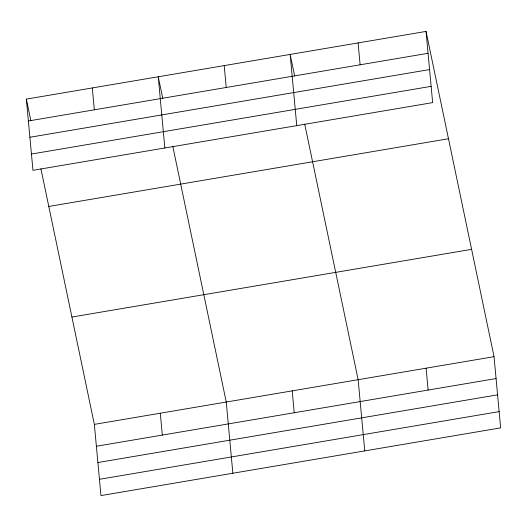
<?xml version="1.0" encoding="UTF-8"?>
<svg xmlns="http://www.w3.org/2000/svg" width="527" height="527" viewBox="0 0 527 527"><rect width="100%" height="100%" fill="white"/><g stroke="black" fill="none" stroke-linecap="round" stroke-linejoin="round"><path stroke-width="0.79" d="M426.04 31.416L432.647 102.62L32.957 170.32L26.35 99.116L426.04 31.416L494.043 356.68L500.65 427.884L100.96 495.584L94.353 424.38L40.922 168.805M28.379 120.986L428.069 53.286M29.887 137.27L429.577 69.564M31.442 154.042L431.139 86.342M48.794 206.452L448.484 138.753M71.909 317.043L471.606 249.343M94.353 424.38L494.043 356.68M96.382 446.25L496.072 378.551M97.89 462.535L497.587 394.835M99.451 479.306L499.141 411.607M294.665 76.059L290.146 54.433L296.754 125.637M304.718 124.122L358.149 379.697L364.756 450.901M162.771 98.404L158.245 76.771L164.852 147.982M172.816 146.46L226.254 402.042L232.855 473.246M26.35 99.116L30.869 120.742M426.099 368.189L428.128 390.059M358.096 42.924L360.125 64.795M292.202 390.869L294.231 412.74M224.199 65.605L226.228 87.475M160.3 413.208L162.329 435.085M92.297 87.943L94.326 109.814"/></g></svg>
